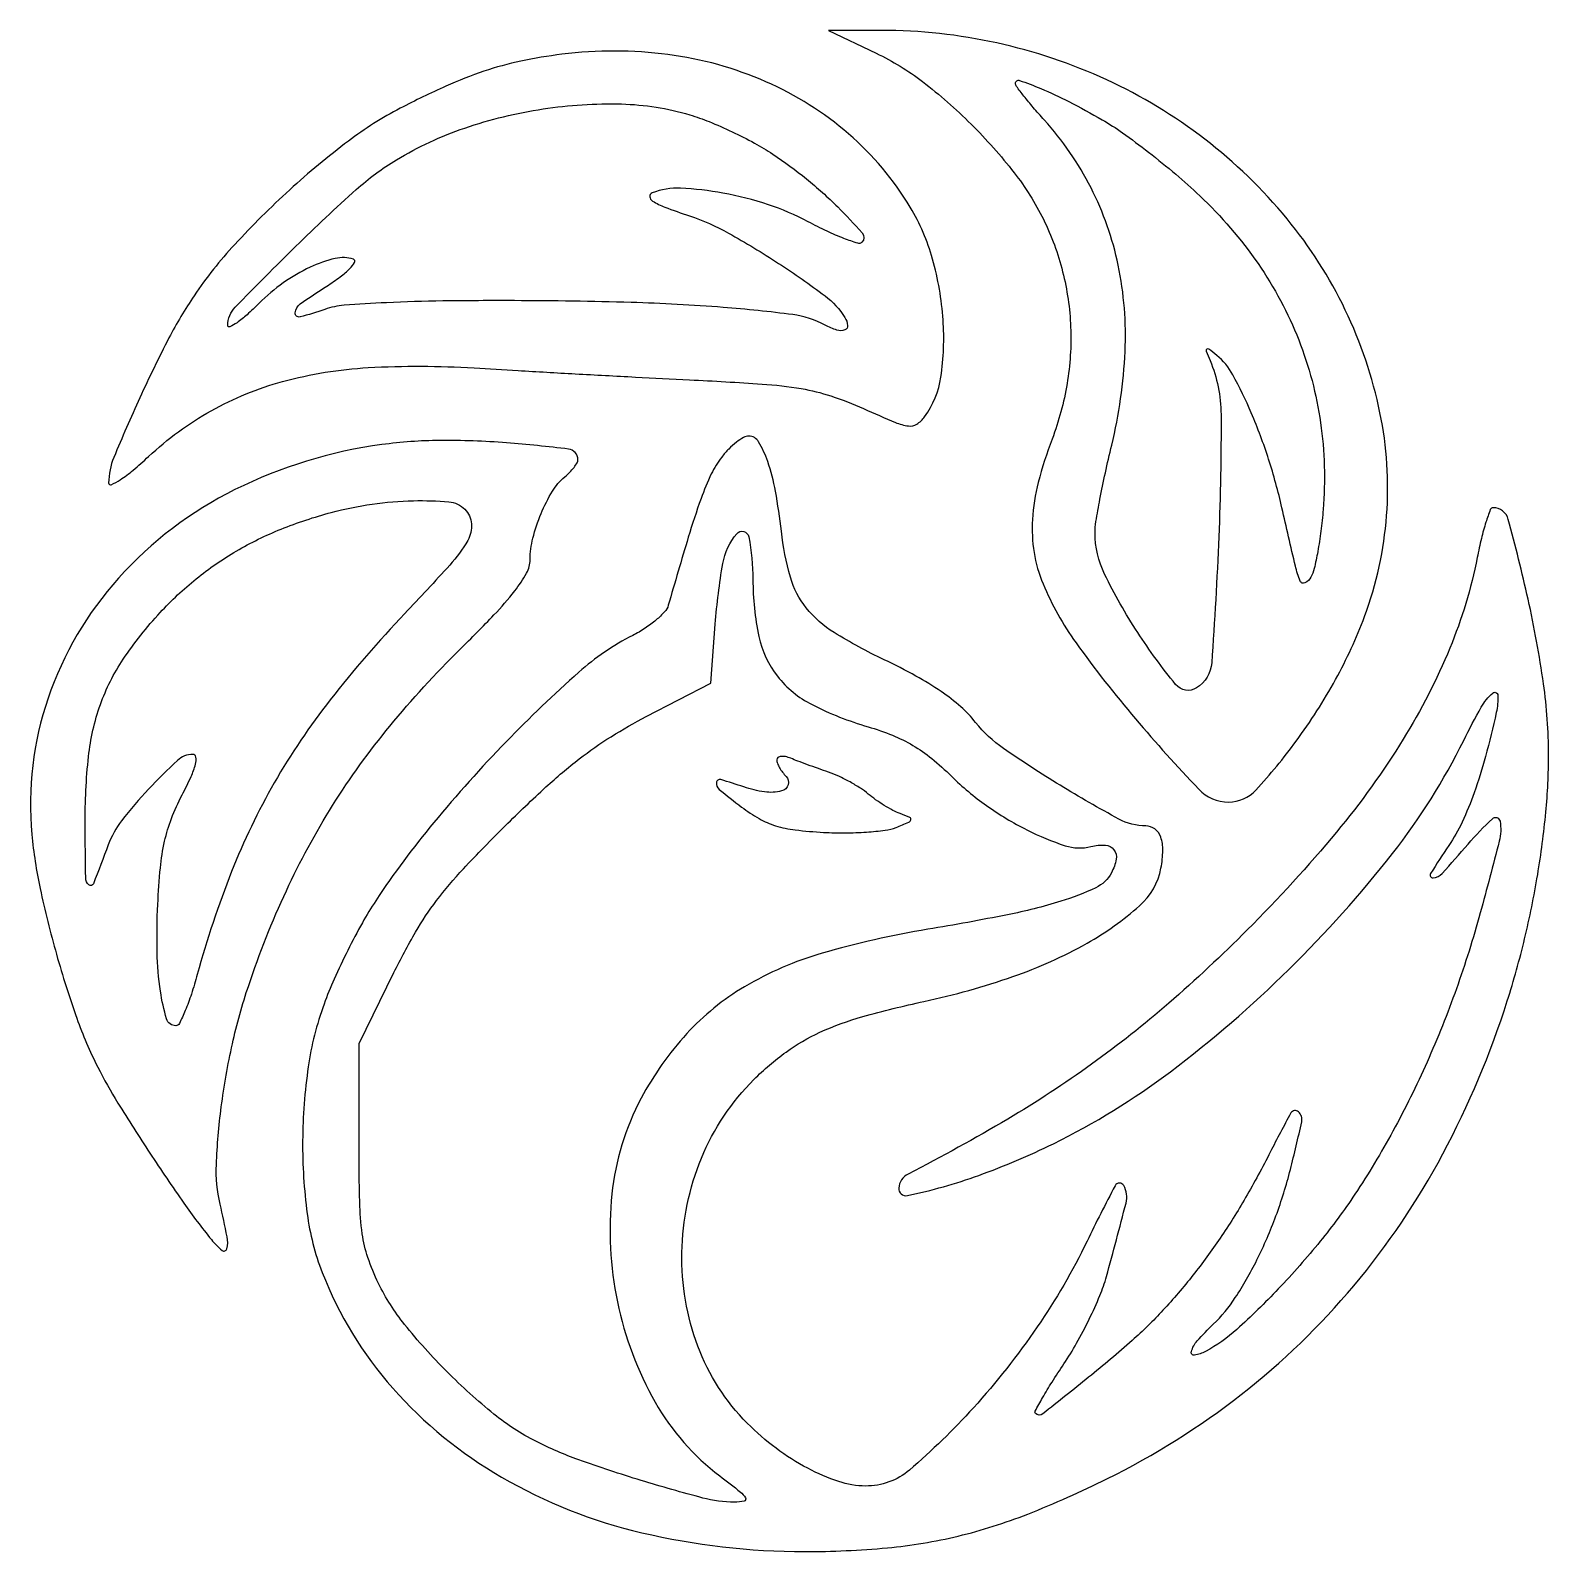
# Model space of a CAD drawing. Header units: millimetres. Extents: x -1161 to 602, y -165 to 220.
# Drawn here: x 566.48 to 601.59, y 150.75 to 185.93 of the extents above; entities that cross this region are included whole.
import ezdxf

# ---------------------------------------------------------------- set-up
doc = ezdxf.new("R2010")
doc.units = ezdxf.units.MM
doc.layers.get('0').update_dxf_attribs({"true_color": 0xffffff})

msp = doc.modelspace()

# ---------------------------------------------------------------- linework, layer by layer
for points in [[(586.039, 185.407, -0.052586), (587.111, 184.749, -0.031693), (588.234, 183.765, -0.031648), (589.228, 182.644, -0.051154), (589.904, 181.565, -0.052531), (590.349, 180.354, -0.051989), (590.535, 179.072, -0.051397), (590.452, 177.766, -0.049095), (590.106, 176.482, 0.027071), (589.787, 175.481, 0.047825), (589.651, 174.625, 0.05601), (589.689, 173.86, 0.05869), (589.896, 173.135, 0.056823), (590.659, 171.769, 0.020415), (592.033, 170.012, 0.013846), (593.497, 168.383, 0.205559), (594.187, 168.086, 0.20915), (594.817, 168.362, 0.028544), (595.751, 169.497, 0.031822), (596.662, 170.923, 0.037293), (597.331, 172.381, 0.140913), (597.688, 177.093, 0.121877), (595.538, 181.579, 0.112852), (591.37, 184.791, 0.108402), (586.157, 185.934), (584.935, 185.934)], [(578.77, 185.382, 0.021416), (577.817, 185.222, 0.028277), (576.968, 184.991, 0.025595), (576.087, 184.646, 0.013536), (575.032, 184.134, 0.042504), (573.833, 183.376, 0.022333), (572.475, 182.248, 0.022256), (571.204, 180.984, 0.036844), (570.264, 179.799, 0.029866), (569.683, 178.823, 0.012216), (569.008, 177.435, 0.008749), (568.408, 176.057, 0.095306), (568.287, 175.467, 0.546801), (568.348, 175.427, 0.041861), (568.556, 175.541, 0.028123), (568.854, 175.763, 0.013668), (569.209, 176.078, -0.060301), (570.659, 177.139, -0.061454), (572.311, 177.814, -0.052645), (574.291, 178.135, -0.029227), (576.741, 178.127, 0.001164), (577.756, 178.067, 0.000535), (579.079, 177.992, 0.000529), (580.472, 177.917, 0.000733), (581.721, 177.853, -0.004485), (583.397, 177.755, -0.024068), (584.305, 177.649, -0.038649), (584.991, 177.48, -0.025833), (585.746, 177.187, 0.005668), (586.482, 176.867, 0.06691), (586.782, 176.785, 0.177373), (586.976, 176.828, 0.092553), (587.158, 177, 0.122046), (587.534, 177.918, 0.053548), (587.585, 179.239, 0.0512), (587.342, 180.646, 0.067061), (586.826, 181.843, 0.079435), (585.4, 183.54, 0.074893), (583.488, 184.747, 0.071548), (581.223, 185.376, 0.062987)], [(591.265, 183.868, -0.025198), (591.734, 183.567, -0.010477), (592.337, 183.117, -0.010335), (592.964, 182.607, -0.013152), (593.52, 182.109, -0.052329), (594.868, 180.541, -0.057751), (595.809, 178.776, -0.058432), (596.314, 176.862, -0.055775), (596.374, 174.852, -0.011388), (596.322, 174.354, -0.013103), (596.249, 173.881, -0.012242), (596.167, 173.486, -0.070855), (596.09, 173.288, -0.148643), (595.953, 173.156, -0.436086), (595.845, 173.197, -0.041305), (595.732, 173.546, -0.001535), (595.421, 174.894, 0.022045), (595.113, 176.015, 0.023191), (594.713, 177.086, 0.023188), (594.285, 177.968, 0.098003), (593.912, 178.418, 0.007238), (593.728, 178.563, 0.341336), (593.683, 178.563, 0.330003), (593.671, 178.519, 0.007007), (593.759, 178.298, -0.097545), (594.012, 177.051, -0.011672), (593.96, 174.225, -0.007255), (593.797, 171.308, -0.241211), (593.445, 170.726, -0.376445), (592.963, 170.807, -0.026392), (592.086, 172.006, -0.031584), (591.32, 173.357, -0.113497), (591.099, 174.317, -0.041088), (591.12, 174.574, -0.00597), (591.212, 175.091, -0.006725), (591.337, 175.701, -0.005715), (591.484, 176.341, 0.047916), (591.793, 178.509, 0.062723), (591.635, 180.502, 0.066854), (591.006, 182.292, 0.065889), (589.924, 183.863, -0.007005), (589.669, 184.153, -0.010315), (589.454, 184.415, -0.005965), (589.282, 184.64, -0.161784), (589.259, 184.71, -0.513535), (589.353, 184.777, -0.017646), (589.846, 184.59, -0.019846), (590.492, 184.288, -0.010704)], [(581.728, 183.982, -0.024427), (582.177, 183.824, -0.013925), (582.704, 183.592, -0.013883), (583.222, 183.329, -0.022292), (583.647, 183.073, -0.024315), (584.425, 182.5, -0.024077), (585.147, 181.851, -0.017054), (585.715, 181.249, -0.395866), (585.708, 181.034, -0.281029), (585.612, 181.011, -0.013728), (585.292, 181.123, -0.018919), (584.902, 181.289, -0.012167), (584.463, 181.51, 0.042961), (583.544, 181.903, 0.033852), (582.494, 182.171, 0.03438), (581.516, 182.283, 0.10325), (580.856, 182.176, 0.338007), (580.802, 182.089, 0.234176), (580.866, 181.987, 0.048232), (581.151, 181.848, 0.008257), (581.719, 181.645, -0.045337), (582.623, 181.246, -0.018174), (583.782, 180.546, -0.015771), (584.854, 179.795, -0.093969), (585.314, 179.294, -0.110977), (585.377, 179.111, -0.342591), (585.313, 179.007, -0.170979), (585.13, 179.002, -0.044045), (584.855, 179.12, 0.090533), (584.107, 179.36, 0.012977), (582.501, 179.528, 0.012557), (580.372, 179.642, 0.006243), (577.67, 179.684, 0.00404), (576.013, 179.676, 0.008274), (574.714, 179.637, 0.008191), (573.732, 179.576, 0.065085), (573.288, 179.482, -0.021984), (572.713, 179.307, -0.514141), (572.602, 179.401, -0.222013), (572.72, 179.609, -0.013469), (573.33, 180.019, 0.017603), (573.645, 180.235, 0.037896), (573.868, 180.427, 0.066691), (573.977, 180.57, 0.47273), (573.95, 180.641, 0.140908), (573.526, 180.659, 0.049687), (572.947, 180.456, 0.04508), (572.327, 180.095, 0.04213), (571.766, 179.622, -0.013673), (571.488, 179.359, -0.028422), (571.256, 179.173, -0.043719), (571.093, 179.078, -0.550557), (571.043, 179.109, -0.195265), (571.216, 179.534, -0.005644), (572.616, 180.941, -0.011337), (574.014, 182.255, -0.04722), (574.943, 182.942, -0.053934), (576.522, 183.676, -0.043849), (578.335, 184.119, -0.044777), (580.149, 184.233, -0.065497)], [(574.609, 176.355, 0.08186), (571.209, 175.313, 0.094856), (568.516, 173.267, 0.100956), (566.886, 170.486, 0.105877), (566.511, 167.338, 0.029828), (566.704, 166.084, 0.016031), (567.082, 164.565, 0.016029), (567.553, 163.085, 0.032127), (568.036, 161.958, 0.021062), (568.502, 161.126, 0.007327), (569.241, 159.966, 0.007464), (570.028, 158.809, 0.017011), (570.663, 157.967, 0.050239), (570.912, 157.716, 0.55275), (571.022, 157.752, 0.109624), (571.028, 158.032, 0.007998), (570.865, 158.789, -0.066918), (570.779, 159.702, -0.022615), (570.892, 161.035, -0.022319), (571.149, 162.493, -0.026133), (571.526, 163.846, -0.027548), (572.397, 166.036, -0.031876), (573.468, 168.008, -0.031608), (574.79, 169.842, -0.026274), (576.412, 171.618, 0.007393), (577.199, 172.416, 0.02491), (577.678, 172.97, 0.037723), (577.954, 173.383, 0.12889), (578.035, 173.694, -0.062726), (578.098, 174.189, -0.036324), (578.288, 174.758, -0.036467), (578.551, 175.277, -0.084404), (578.835, 175.607, 0.026233), (578.951, 175.714, 0.030537), (579.05, 175.828, 0.031902), (579.12, 175.933, 0.131716), (579.139, 176.006, 0.378308), (578.924, 176.25, 0.011798), (577.49, 176.395, 0.020791), (575.945, 176.449, 0.031975)], [(582.465, 176.066, 0.056535), (582.224, 175.676, 0.023717), (581.987, 175.104, 0.013586), (581.693, 174.213, 0.002855), (581.23, 172.637, -0.115593), (581.146, 172.487, -0.031794), (580.95, 172.299, -0.030338), (580.694, 172.107, -0.027575), (580.409, 171.941, 0.063666), (579.16, 171.089, 0.018815), (577.485, 169.485, 0.019296), (575.805, 167.611, 0.026974), (574.465, 165.805, 0.019328), (574.156, 165.296, 0.010872), (573.818, 164.655, 0.010838), (573.504, 163.993, 0.017394), (573.269, 163.413, 0.0518), (572.904, 161.964, 0.034183), (572.774, 160.249, 0.034473), (572.879, 158.564, 0.060074), (573.226, 157.209, 0.0887), (574.86, 154.529, 0.080534), (577.372, 152.475, 0.073632), (580.616, 151.188, 0.057606), (584.383, 150.751, 0.023256), (586.299, 150.839, 0.035908), (587.934, 151.11, 0.035059), (589.541, 151.618, 0.020888), (591.375, 152.433, 0.050744), (594.48, 154.385, 0.052812), (597.082, 156.898, 0.051808), (599.14, 159.948, 0.045607), (600.632, 163.487, 0.018011), (601.033, 164.926, 0.017378), (601.335, 166.408, 0.017933), (601.524, 167.853, 0.023637), (601.587, 169.18, 0.035278), (601.471, 170.821, 0.019993), (601.112, 172.781, 0.010956), (600.655, 174.625, 0.338607), (600.303, 174.894, 0.313661), (600.239, 174.85, 0.01178), (600.138, 174.557, 0.017548), (600.034, 174.185, 0.010994), (599.937, 173.744, -0.049818), (599.303, 171.645, -0.040068), (598.228, 169.544, -0.035082), (596.68, 167.39, -0.022954), (594.619, 165.13, -0.017542), (592.802, 163.434, -0.022927), (591.02, 162.024, -0.022326), (589.079, 160.754, -0.015343), (586.775, 159.484, 0.260644), (586.559, 159.16, 0.499888), (586.758, 158.985, 0.035294), (588.41, 159.453, 0.027231), (590.135, 160.185, 0.04789), (592.841, 161.85, 0.032422), (595.584, 164.217, 0.032566), (597.979, 166.899, 0.051043), (599.624, 169.512, -0.012356), (600.031, 170.284, -0.088898), (600.296, 170.608, -0.626072), (600.414, 170.557, -0.064394), (600.378, 170.156, -0.011618), (600.129, 169.138, -0.019841), (599.867, 168.302, -0.023764), (599.588, 167.622, -0.039608), (599.282, 167.085, 0.01048), (598.858, 166.431, 0.60841), (598.916, 166.334, 0.195442), (599.127, 166.435, 0.007236), (599.724, 167.112, -0.026434), (600.287, 167.702, -0.596429), (600.464, 167.644, -0.107167), (600.447, 167.182, -0.004154), (600.007, 165.522, -0.018707), (599.454, 163.766, -0.01917), (598.776, 162.071, -0.019645), (597.988, 160.474, -0.022383), (597.108, 159.015, -0.024232), (596.306, 157.927, -0.018923), (595.335, 156.825, -0.018681), (594.378, 155.889, -0.061323), (593.656, 155.381, -0.08263), (593.399, 155.294, -0.548819), (593.326, 155.376, -0.113396), (593.462, 155.625, -0.019962), (593.834, 156.011, 0.057326), (594.342, 156.624, 0.028896), (594.842, 157.496, 0.027057), (595.283, 158.516, 0.026428), (595.615, 159.585, 0.007132), (595.879, 160.692, 0.274471), (595.803, 160.925, 0.478108), (595.63, 160.895, 0.009432), (595.151, 159.991, -0.014141), (594.582, 158.94, -0.017806), (593.993, 158.002, -0.018602), (593.364, 157.144, -0.018387), (592.669, 156.332, -0.025507), (591.959, 155.635, -0.011156), (590.951, 154.782, -0.003557), (589.891, 153.937, -0.379657), (589.721, 153.947, -0.333358), (589.713, 154.002, -0.004818), (589.886, 154.31, -0.010972), (590.105, 154.673, -0.006744), (590.377, 155.09, 0.020021), (590.673, 155.571, 0.014549), (590.965, 156.127, 0.014741), (591.211, 156.673, 0.030966), (591.363, 157.112, 0.005464), (591.815, 158.813, 0.190488), (591.763, 159.215, 0.596149), (591.563, 159.213, 0.009196), (590.913, 157.928, -0.037756), (589.763, 155.947, -0.033486), (588.285, 154.076, -0.031894), (586.806, 152.637, -0.180992), (585.792, 152.267, -0.078539), (585.172, 152.37, -0.041744), (584.455, 152.677, -0.038483), (583.724, 153.141, -0.036264), (583.057, 153.72, -0.106539), (581.915, 155.499, -0.094808), (581.543, 157.668, -0.093237), (581.998, 159.852, -0.09886), (583.211, 161.671, -0.039591), (583.954, 162.304, -0.049298), (584.737, 162.761, -0.039326), (585.726, 163.124, -0.01528), (587.143, 163.474, 0.030573), (589.199, 164.05, 0.044645), (590.913, 164.822, 0.053581), (592.13, 165.69, 0.165315), (592.623, 166.557, 0.04041), (592.667, 166.969, 0.092858), (592.619, 167.276, 0.14403), (592.482, 167.464, 0.165376), (592.274, 167.534, -0.125073), (591.65, 167.693, -0.012159), (590.29, 168.475, -0.014846), (588.978, 169.328, -0.073941), (588.338, 169.927, 0.045064), (587.993, 170.291, 0.030041), (587.539, 170.644, 0.024846), (586.957, 171.001, 0.013973), (586.219, 171.38, -0.02641), (585.068, 172.006, -0.086673), (584.422, 172.577, -0.099345), (584.055, 173.288, -0.041321), (583.845, 174.352, 0.01705), (583.708, 175.276, 0.037433), (583.528, 175.966, 0.050305), (583.319, 176.42, 0.265816), (583.09, 176.55, 0.13067), (582.971, 176.519, 0.034744), (582.806, 176.408, 0.032779), (582.629, 176.252, 0.028647)], [(576.526, 174.858, -0.180373), (576.679, 174.523, -0.14981), (576.591, 174.139, -0.052909), (576.177, 173.569, -0.006586), (575.136, 172.447, 0.024248), (573.413, 170.453, 0.035608), (572.119, 168.532, 0.036446), (571.132, 166.482, 0.027151), (570.338, 164.1, -0.01264), (570.201, 163.645, -0.019685), (570.058, 163.262, -0.01469), (569.923, 162.965, -0.284573), (569.841, 162.913, -0.333831), (569.628, 163.071, -0.035283), (569.486, 163.712, -0.031444), (569.41, 164.612, -0.017107), (569.424, 165.721, -0.012316), (569.485, 166.567, -0.030633), (569.582, 167.18, -0.037126), (569.74, 167.703, -0.027901), (569.986, 168.251, 0.011966), (570.194, 168.677, 0.042958), (570.297, 168.961, 0.098273), (570.307, 169.128, 0.375822), (570.235, 169.19, 0.188652), (569.879, 169.051, 0.018354), (569.211, 168.387, 0.023491), (568.588, 167.655, 0.075492), (568.279, 167.097, -0.004422), (567.934, 166.195, -0.522171), (567.831, 166.17, -0.209754), (567.758, 166.329, -0.002199), (567.744, 167.574, -0.028783), (567.823, 169.139, -0.058195), (568.097, 170.341, -0.062727), (568.624, 171.389, -0.038937), (569.48, 172.471, -0.035915), (570.315, 173.252, -0.037747), (571.24, 173.892, -0.036737), (572.275, 174.399, -0.030723), (573.435, 174.785, -0.029505), (574.379, 174.977, -0.029582), (575.338, 175.057, -0.027713), (576.156, 175.03, -0.176279)], [(583.187, 173.232, 0.052617), (583.326, 171.915, 0.113874), (583.755, 170.998, 0.109743), (584.554, 170.34, 0.046746), (585.85, 169.828, -0.025947), (586.413, 169.632, -0.037246), (586.885, 169.398, -0.03672), (587.322, 169.093, -0.024266), (587.778, 168.684, 0.041096), (588.588, 168.005, 0.03709), (589.525, 167.442, 0.037982), (590.409, 167.078, 0.141155), (591.005, 167.057, -0.07497), (591.338, 167.09, -0.217508), (591.537, 166.985, -0.21688), (591.59, 166.765, -0.074588), (591.477, 166.45, -0.161162), (591.115, 166.105, -0.035462), (590.304, 165.791, -0.025326), (589.071, 165.479, -0.008399), (587.235, 165.145, 0.02981), (584.785, 164.589, 0.062527), (582.995, 163.815, 0.074758), (581.658, 162.73, 0.062587), (580.603, 161.236, 0.096721), (579.926, 159.022, 0.077411), (580.052, 156.526, 0.078039), (580.927, 154.206, 0.101382), (582.419, 152.5, -0.004619), (582.9, 152.128, -0.097134), (583.017, 151.991, -0.507574), (582.984, 151.918, -0.051772), (582.762, 151.895, -0.064526), (582.027, 151.99, -0.009811), (580.602, 152.396, -0.011625), (579.159, 152.874, -0.031394), (578.168, 153.301, -0.053337), (577.199, 153.929, -0.026304), (576.109, 154.914, -0.026288), (575.133, 156.003, -0.056132), (574.528, 156.955, -0.031871), (574.283, 157.552, -0.047189), (574.152, 158.102, -0.029101), (574.094, 158.835, -0.005396), (574.079, 160.188), (574.079, 162.502), (574.886, 164.144, -0.017229), (575.387, 165.081, -0.030811), (575.871, 165.807, -0.026134), (576.492, 166.543, -0.009048), (577.462, 167.541, -0.009841), (578.401, 168.436, -0.020689), (579.172, 169.086, -0.024349), (579.906, 169.599, -0.021099), (580.722, 170.066), (582.213, 170.837), (582.317, 172.205, -0.024552), (582.492, 173.606, -0.133049), (582.814, 174.293, -0.627324), (583.089, 174.222, -0.049479)], [(583.739, 169.063, 0.093143), (583.754, 168.984, 0.03528), (583.802, 168.882, 0.033438), (583.872, 168.776, 0.034797), (583.954, 168.681, -0.27979), (584.002, 168.486, -0.260605), (583.85, 168.343, -0.095415), (583.456, 168.321, -0.050072), (582.976, 168.436, 0.014396), (582.444, 168.605, 0.46459), (582.344, 168.538, 0.252829), (582.408, 168.381, 0.0094), (582.925, 167.972, 0.034014), (583.33, 167.704, 0.054159), (583.71, 167.54, 0.04497), (584.166, 167.443, 0.016424), (584.823, 167.386, 0.015075), (585.322, 167.374, 0.015484), (585.817, 167.393, 0.015402), (586.244, 167.436, 0.060994), (586.499, 167.501, 0.007), (586.789, 167.62, 0.225622), (586.839, 167.675, 0.37579), (586.814, 167.729, 0.013984), (586.591, 167.819, -0.03208), (586.424, 167.895, -0.016248), (586.223, 168.009, -0.01607), (586.023, 168.142, -0.023042), (585.855, 168.272, 0.033847), (585.675, 168.407, 0.017532), (585.433, 168.551, 0.017349), (585.173, 168.682, 0.025173), (584.935, 168.778, -0.002679), (584.7, 168.861, -0.002214), (584.451, 168.951, -0.002235), (584.223, 169.036, -0.005992), (584.061, 169.099, 0.043319), (583.938, 169.137, 0.081279), (583.834, 169.142, 0.13262), (583.766, 169.116, 0.237017)]]:
    msp.add_lwpolyline(points, format="xyb", close=True)

doc.saveas('drawing.dxf')
